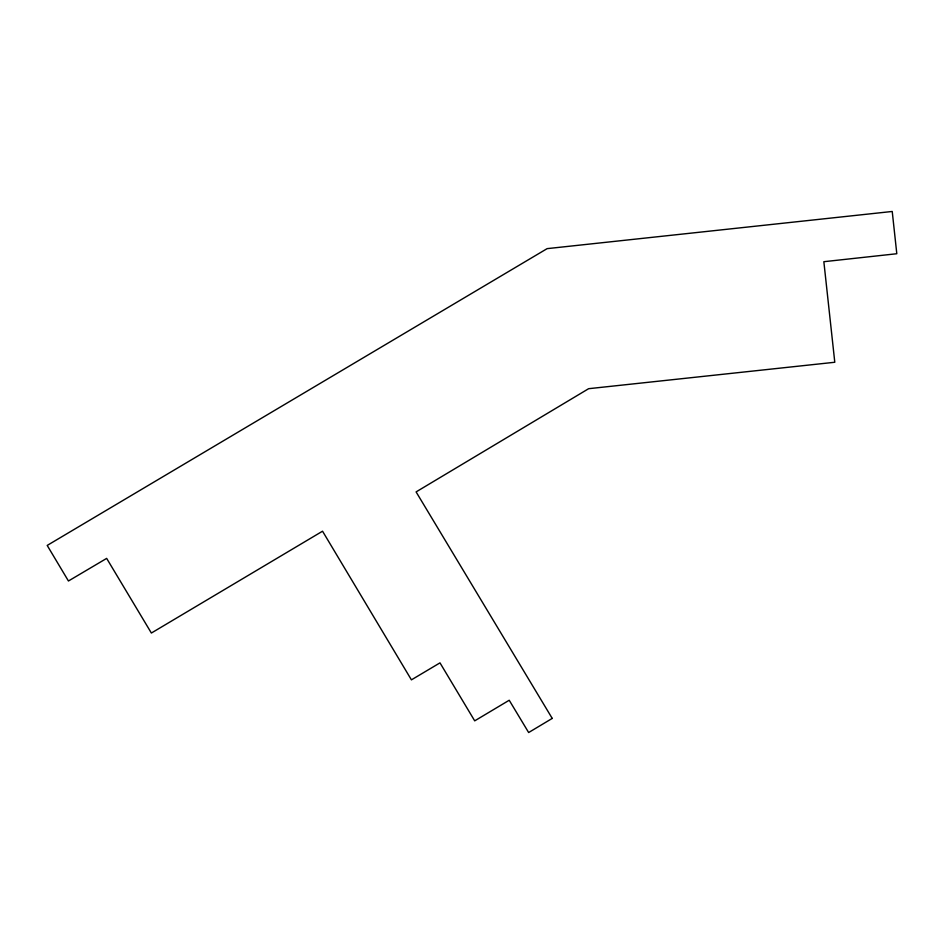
<?xml version="1.0" encoding="UTF-8"?>
<svg xmlns="http://www.w3.org/2000/svg" width="944" height="944" viewBox="0 0 944 944"><rect width="100%" height="100%" fill="white"/><g stroke="black" fill="none" stroke-linecap="round" stroke-linejoin="round"><path stroke-width="1.42" d="M552.228 718.408L528.652 732.532L509.217 700.247L474.702 720.85L439.987 662.865L411.419 679.857L322.541 531.201L151.37 633.035L106.66 558.388L68.44 580.997L47.2 545.431L547.131 248.638L892.233 211.468L896.8 253.735L823.852 261.7L834.791 362.26L588.643 388.692L416.092 491.907L552.228 718.408"/></g></svg>
